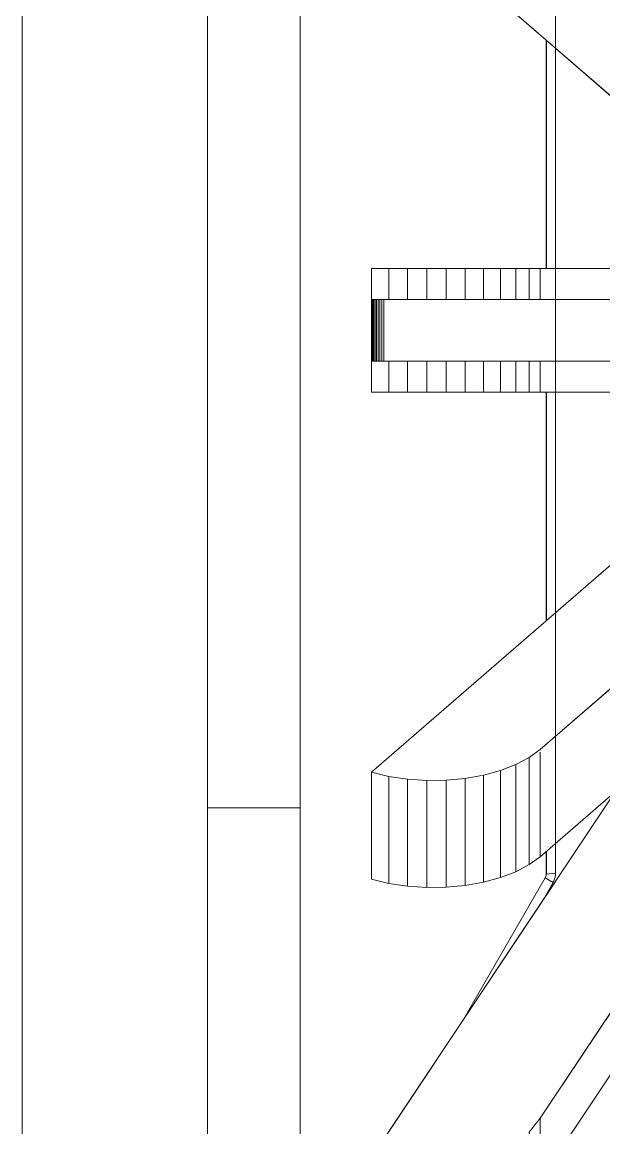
# Model space of a CAD drawing. Header units: centimetres. Extents: x 710 to 12582, y -437 to 1921.
# Drawn here: x 3507.79 to 3515.7, y 162.46 to 177.49 of the extents above; entities that cross this region are included whole.
import ezdxf

# ---------------------------------------------------------------- set-up
doc = ezdxf.new("R2010")
doc.units = ezdxf.units.CM
doc.layers.add('G-IMPT', color=7, linetype='Continuous', lineweight=9)
doc.layers.add('M-EQPM', color=7, linetype='Continuous', lineweight=9)

# ---------------------------------------------------------------- blocks, each defined once
blk = doc.blocks.new('EQ-01-014 - EQ-01-014_dwg_Agrupar_261-1513646-Sección 4')
at = {"layer": 'G-IMPT'}
blk.add_line((3517.356, 175.131), (3512.541, 179.3), dxfattribs=at)
at = {"layer": 'G-IMPT', "flags": 128}
for points in [[(3517.356, 175.131), (3512.541, 179.3), (3512.541, 180.755)], [(3517.356, 175.131), (3519.036, 175.131), (3517.356, 175.131), (3512.541, 179.3), (3512.779, 179.357)]]:
    blk.add_lwpolyline(points, dxfattribs=at)
blk = doc.blocks.new('EQ-01-014 - EQ-01-014_dwg_Agrupar_262-1513647-Sección 4')
at = {"layer": 'G-IMPT'}
for p, q in [((3512.541, 174.136), (3512.779, 174.136)), ((3512.541, 174.136), (3512.541, 172.456)), ((3512.541, 174.136), (3512.779, 174.136)), ((3512.541, 172.456), (3512.541, 174.136)), ((3512.779, 174.136), (3513.031, 174.136)), ((3512.779, 174.136), (3512.779, 173.716)), ((3512.779, 174.136), (3513.031, 174.136)), ((3512.779, 174.136), (3512.779, 173.716)), ((3513.031, 174.136), (3513.293, 174.136)), ((3513.031, 174.136), (3513.031, 173.716)), ((3513.031, 174.136), (3513.293, 174.136)), ((3513.031, 174.136), (3513.031, 173.716)), ((3513.031, 173.716), (3513.031, 174.136)), ((3513.556, 174.136), (3513.293, 174.136)), ((3513.293, 174.136), (3513.293, 173.716)), ((3513.293, 174.136), (3513.556, 174.136)), ((3513.293, 173.716), (3513.293, 174.136)), ((3513.293, 174.136), (3513.556, 174.136)), ((3513.816, 174.136), (3513.556, 174.136)), ((3513.556, 174.136), (3513.556, 173.716)), ((3513.556, 174.136), (3513.816, 174.136)), ((3513.556, 174.136), (3513.556, 173.716)), ((3513.556, 174.136), (3513.556, 173.716)), ((3514.064, 174.136), (3513.816, 174.136)), ((3513.816, 174.136), (3513.816, 173.716)), ((3513.816, 174.136), (3514.064, 174.136)), ((3514.064, 174.136), (3513.816, 174.136)), ((3513.816, 174.136), (3513.816, 173.716)), ((3514.296, 174.136), (3514.064, 174.136)), ((3514.064, 174.136), (3514.064, 173.716)), ((3514.064, 174.136), (3514.296, 174.136)), ((3514.064, 173.716), (3514.064, 174.136)), ((3514.064, 174.136), (3514.064, 173.716)), ((3514.505, 174.136), (3514.296, 174.136)), ((3514.296, 174.136), (3514.296, 173.716)), ((3514.296, 174.136), (3514.505, 174.136)), ((3514.296, 174.136), (3514.296, 173.716)), ((3514.686, 174.136), (3514.505, 174.136)), ((3514.505, 174.136), (3514.505, 173.716)), ((3514.505, 174.136), (3514.686, 174.136)), ((3514.505, 173.716), (3514.505, 174.136)), ((3514.505, 174.136), (3514.686, 174.136)), ((3514.836, 174.136), (3514.686, 174.136)), ((3514.686, 174.136), (3514.686, 173.716)), ((3514.686, 174.136), (3514.836, 174.136)), ((3514.686, 174.136), (3514.686, 173.716)), ((3514.686, 174.136), (3514.686, 173.716)), ((3517.468, 174.136), (3514.836, 174.136)), ((3514.836, 174.136), (3514.836, 173.716)), ((3514.836, 174.136), (3514.836, 173.716)), ((3512.779, 172.876), (3512.779, 172.456)), ((3512.779, 172.876), (3512.779, 172.456)), ((3513.031, 172.876), (3513.031, 172.456)), ((3513.293, 172.876), (3513.293, 172.456)), ((3513.293, 172.456), (3513.293, 172.876)), ((3513.556, 172.876), (3513.556, 172.456)), ((3513.556, 172.876), (3513.556, 172.456)), ((3513.816, 172.876), (3513.816, 172.456)), ((3514.064, 172.876), (3514.064, 172.456)), ((3514.064, 172.876), (3514.064, 172.456)), ((3514.296, 172.876), (3514.296, 172.456)), ((3514.505, 172.876), (3514.505, 172.456)), ((3514.505, 172.456), (3514.505, 172.876)), ((3514.686, 172.876), (3514.686, 172.456)), ((3514.686, 172.876), (3514.686, 172.456)), ((3514.836, 172.876), (3514.836, 172.456)), ((3512.541, 172.456), (3512.779, 172.456)), ((3512.541, 172.456), (3512.779, 172.456)), ((3513.031, 172.456), (3512.779, 172.456)), ((3512.779, 172.456), (3513.031, 172.456)), ((3513.031, 172.456), (3513.293, 172.456)), ((3513.031, 172.456), (3513.293, 172.456)), ((3513.293, 172.456), (3513.556, 172.456)), ((3513.293, 172.456), (3513.556, 172.456)), ((3513.816, 172.456), (3513.556, 172.456)), ((3513.556, 172.456), (3513.816, 172.456)), ((3513.556, 172.456), (3513.816, 172.456)), ((3513.816, 172.456), (3514.064, 172.456)), ((3513.816, 172.456), (3514.064, 172.456)), ((3514.296, 172.456), (3514.064, 172.456)), ((3514.064, 172.456), (3514.296, 172.456)), ((3514.064, 172.456), (3514.296, 172.456)), ((3514.296, 172.456), (3514.505, 172.456)), ((3514.296, 172.456), (3514.505, 172.456)), ((3514.505, 172.456), (3514.686, 172.456)), ((3514.505, 172.456), (3514.686, 172.456)), ((3514.686, 172.456), (3514.836, 172.456)), ((3514.686, 172.456), (3514.836, 172.456)), ((3514.686, 172.456), (3514.836, 172.456)), ((3514.836, 172.456), (3517.468, 172.456))]:
    blk.add_line(p, q, dxfattribs=at)
at = {"layer": 'G-IMPT', "flags": 128}
for points in [[(3512.779, 172.456), (3512.541, 172.456), (3512.541, 174.136), (3512.779, 174.136)], [(3513.031, 174.136), (3512.779, 174.136), (3512.779, 173.716)], [(3513.293, 173.716), (3513.293, 174.136), (3513.031, 174.136)], [(3513.816, 173.716), (3513.816, 174.136), (3513.556, 174.136)], [(3514.296, 173.716), (3514.296, 174.136), (3514.064, 174.136)], [(3514.505, 173.716), (3514.505, 174.136), (3514.296, 174.136)], [(3514.836, 173.716), (3514.836, 174.136), (3514.686, 174.136)], [(3514.836, 174.136), (3517.468, 174.136), (3517.571, 174.136), (3517.702, 174.136), (3517.854, 174.136), (3518.021, 174.136), (3518.196, 174.136), (3518.37, 174.136), (3518.537, 174.136), (3518.689, 174.136), (3518.82, 174.136), (3518.923, 174.136), (3521.556, 174.136), (3521.705, 174.136)], [(3517.468, 173.716), (3517.468, 174.136), (3514.836, 174.136)], [(3512.779, 172.876), (3512.779, 172.456), (3513.031, 172.456)], [(3513.031, 172.456), (3513.293, 172.456), (3513.293, 172.876)], [(3513.556, 172.876), (3513.556, 172.456), (3513.293, 172.456)], [(3513.816, 172.456), (3514.064, 172.456), (3514.064, 172.876)], [(3514.296, 172.456), (3514.505, 172.456), (3514.505, 172.876)], [(3514.686, 172.876), (3514.686, 172.456), (3514.505, 172.456)], [(3514.836, 172.456), (3517.468, 172.456), (3517.468, 172.876)], [(3514.836, 172.456), (3517.468, 172.456), (3517.571, 172.456), (3517.702, 172.456), (3517.854, 172.456), (3518.021, 172.456), (3518.196, 172.456), (3518.37, 172.456), (3518.537, 172.456), (3518.689, 172.456), (3518.82, 172.456), (3518.923, 172.456), (3521.556, 172.456), (3521.705, 172.456)]]:
    blk.add_lwpolyline(points, dxfattribs=at)
for points in [[(3513.031, 172.876), (3513.031, 172.456)], [(3513.816, 172.876), (3513.816, 172.456)], [(3514.296, 172.876), (3514.296, 172.456)], [(3514.836, 172.876), (3514.836, 172.456)]]:
    blk.add_lwpolyline(points, close=True, dxfattribs=at)
blk = doc.blocks.new('EQ-01-014 - EQ-01-014_dwg_Agrupar_263-1513648-Sección 4')
at = {"layer": 'G-IMPT'}
for p, q in [((3512.541, 167.292), (3517.356, 171.461)), ((3517.468, 169.879), (3514.836, 167.599)), ((3514.836, 166.144), (3517.468, 168.424)), ((3514.836, 167.599), (3514.686, 167.49)), ((3514.836, 167.564), (3514.836, 166.144)), ((3514.686, 167.49), (3514.505, 167.395)), ((3514.505, 167.395), (3514.686, 167.49)), ((3514.686, 167.49), (3514.686, 166.036)), ((3512.541, 167.292), (3512.541, 165.837)), ((3512.541, 167.292), (3512.779, 167.235)), ((3514.296, 167.315), (3514.064, 167.252)), ((3514.064, 167.252), (3514.296, 167.315)), ((3514.296, 167.315), (3514.064, 167.252)), ((3514.505, 167.395), (3514.296, 167.315)), ((3514.296, 167.315), (3514.505, 167.395)), ((3514.296, 167.315), (3514.296, 165.86)), ((3514.505, 167.395), (3514.505, 165.94)), ((3512.779, 167.235), (3513.031, 167.197)), ((3512.779, 167.235), (3512.779, 165.78)), ((3512.779, 167.235), (3513.031, 167.197)), ((3513.031, 167.197), (3512.779, 167.235)), ((3513.031, 167.197), (3513.293, 167.18)), ((3513.031, 167.197), (3513.031, 165.743)), ((3513.031, 167.197), (3513.293, 167.18)), ((3513.556, 167.184), (3513.293, 167.18)), ((3513.293, 167.18), (3513.556, 167.184)), ((3513.293, 167.18), (3513.556, 167.184)), ((3513.293, 167.18), (3513.293, 165.725)), ((3513.816, 167.208), (3513.556, 167.184)), ((3513.556, 167.184), (3513.816, 167.208)), ((3513.556, 167.184), (3513.556, 165.729)), ((3514.064, 167.252), (3513.816, 167.208)), ((3513.816, 167.208), (3514.064, 167.252)), ((3514.064, 167.252), (3513.816, 167.208)), ((3513.816, 167.208), (3513.816, 165.753)), ((3514.064, 167.252), (3514.064, 165.797)), ((3514.836, 166.144), (3514.686, 166.036)), ((3514.296, 165.86), (3514.505, 165.94)), ((3514.505, 165.94), (3514.686, 166.036)), ((3512.541, 165.837), (3512.779, 165.78)), ((3513.031, 165.743), (3512.779, 165.78)), ((3513.816, 165.753), (3514.064, 165.797)), ((3514.296, 165.86), (3514.064, 165.797)), ((3513.031, 165.743), (3513.293, 165.725)), ((3513.293, 165.725), (3513.556, 165.729)), ((3513.816, 165.753), (3513.556, 165.729))]:
    blk.add_line(p, q, dxfattribs=at)
at = {"layer": 'G-IMPT', "flags": 128}
for points in [[(3523.613, 167.235), (3523.851, 167.292), (3519.036, 171.461), (3517.356, 171.461), (3512.541, 167.292), (3512.779, 167.235)], [(3512.541, 165.837), (3512.541, 167.292), (3517.356, 171.461)], [(3514.836, 167.599), (3517.468, 169.879), (3517.571, 169.95), (3517.702, 170.009), (3517.854, 170.053), (3518.021, 170.08), (3518.196, 170.089), (3518.37, 170.08), (3518.537, 170.053), (3518.689, 170.009), (3518.82, 169.95), (3518.923, 169.879), (3521.556, 167.599), (3521.705, 167.49), (3521.705, 166.036), (3521.886, 165.94), (3521.886, 167.395)], [(3514.836, 167.599), (3514.686, 167.49), (3514.686, 166.036), (3514.836, 166.144), (3517.468, 168.424), (3517.468, 169.879), (3514.836, 167.599)], [(3512.541, 165.837), (3512.779, 165.78), (3513.031, 165.743), (3513.293, 165.725), (3513.556, 165.729), (3513.816, 165.753), (3514.064, 165.797), (3514.296, 165.86), (3514.505, 165.94), (3514.686, 166.036), (3514.836, 166.144), (3517.468, 168.424)], [(3514.505, 167.395), (3514.686, 167.49), (3514.836, 167.599)], [(3514.686, 167.49), (3514.686, 166.036), (3514.505, 165.94), (3514.505, 167.395)], [(3512.779, 167.235), (3512.779, 165.78), (3512.541, 165.837), (3512.541, 167.292), (3512.779, 167.235)], [(3514.064, 167.252), (3514.064, 165.797), (3514.296, 165.86), (3514.505, 165.94), (3514.505, 167.395), (3514.296, 167.315)], [(3512.779, 167.235), (3512.779, 165.78), (3513.031, 165.743), (3513.293, 165.725), (3513.293, 167.18), (3513.031, 167.197)], [(3513.556, 167.184), (3513.556, 165.729), (3513.293, 165.725), (3513.293, 167.18)], [(3513.556, 167.184), (3513.556, 165.729), (3513.816, 165.753), (3514.064, 165.797), (3514.064, 167.252)], [(3513.816, 167.208), (3513.816, 165.753), (3513.816, 167.208), (3513.556, 167.184)]]:
    blk.add_lwpolyline(points, dxfattribs=at)
for points in [[(3514.836, 167.564), (3514.836, 166.144)], [(3514.296, 167.315), (3514.296, 165.86)], [(3513.031, 167.197), (3513.031, 165.743)]]:
    blk.add_lwpolyline(points, close=True, dxfattribs=at)
blk = doc.blocks.new('EQ-01-014 - EQ-01-014_dwg_Agrupar_264-1513649-Sección 4')
at = {"layer": 'G-IMPT'}
for p, q in [((3515.854, 167.026), (3512.541, 162.056)), ((3514.836, 162.589), (3517.468, 166.537)), ((3517.468, 166.537), (3514.836, 162.589)), ((3514.836, 161.749), (3517.468, 165.697)), ((3514.686, 162.4), (3514.836, 162.589)), ((3514.686, 162.4), (3514.836, 162.589)), ((3514.836, 162.589), (3514.686, 162.4)), ((3514.836, 162.589), (3514.836, 161.749))]:
    blk.add_line(p, q, dxfattribs=at)
at = {"layer": 'G-IMPT', "flags": 128}
for points in [[(3515.854, 167.026), (3512.541, 162.056), (3512.779, 161.958)], [(3512.541, 161.216), (3512.541, 162.056), (3515.854, 167.026)], [(3514.836, 162.589), (3517.468, 166.537), (3517.571, 166.66), (3517.702, 166.762), (3517.854, 166.838), (3518.021, 166.885), (3518.196, 166.901), (3518.37, 166.885), (3518.537, 166.838), (3518.689, 166.762), (3518.82, 166.66), (3518.923, 166.537), (3521.556, 162.589)], [(3514.686, 162.4), (3514.686, 161.56), (3514.836, 161.749), (3517.468, 165.697), (3517.468, 166.537)], [(3514.836, 161.749), (3517.468, 165.697)]]:
    blk.add_lwpolyline(points, dxfattribs=at)
blk.add_lwpolyline([(3514.836, 162.589), (3514.836, 161.749)], close=True, dxfattribs=at)
blk = doc.blocks.new('EQ-01-014 - EQ-01-014_dwg_Agrupar_469-1513654-Sección 4')
at = {"layer": 'G-IMPT'}
for p, q in [((3507.791, 94.42), (3507.791, 186.76)), ((3507.791, 94.42), (3507.791, 186.76)), ((3514.919, 174.136), (3514.919, 177.241)), ((3514.919, 174.136), (3514.919, 177.24)), ((3514.92, 177.24), (3514.92, 174.136)), ((3515.046, 177.131), (3515.046, 174.136)), ((3515.046, 174.136), (3515.046, 177.131)), ((3515.046, 177.131), (3515.046, 174.136)), ((3514.919, 169.351), (3514.919, 172.456)), ((3514.919, 169.351), (3514.919, 172.456)), ((3514.92, 172.456), (3514.92, 169.352)), ((3515.046, 172.456), (3515.046, 169.461)), ((3515.046, 169.461), (3515.046, 172.456)), ((3515.046, 172.456), (3515.046, 169.461)), ((3514.919, 165.905), (3514.919, 166.216)), ((3514.92, 166.217), (3514.92, 165.918)), ((3515.046, 166.326), (3515.046, 165.918)), ((3515.046, 165.918), (3515.046, 166.326)), ((3515.046, 166.326), (3515.046, 165.918)), ((3514.919, 165.905), (3515.046, 165.918)), ((3514.919, 165.905), (3514.92, 165.918)), ((3515.046, 165.918), (3515.044, 165.892)), ((3513.798, 163.942), (3514.903, 165.855)), ((3513.798, 163.942), (3514.903, 165.855)), ((3513.798, 163.942), (3514.903, 165.855)), ((3515.012, 165.792), (3514.884, 165.571)), ((3515.012, 165.792), (3514.884, 165.571)), ((3514.903, 165.855), (3514.913, 165.88)), ((3514.903, 165.855), (3514.909, 165.867)), ((3514.903, 165.855), (3515.012, 165.792)), ((3514.913, 165.88), (3514.917, 165.892)), ((3515.012, 165.792), (3515.024, 165.816)), ((3515.024, 165.816), (3515.033, 165.841)), ((3515.033, 165.841), (3515.024, 165.816)), ((3515.04, 165.866), (3515.033, 165.841)), ((3515.033, 165.841), (3515.04, 165.866)), ((3515.04, 165.866), (3515.044, 165.892)), ((3515.044, 165.892), (3515.04, 165.866))]:
    blk.add_line(p, q, dxfattribs=at)
at = {"layer": 'G-IMPT', "flags": 128}
for points in [[(3510.311, 186.76), (3507.791, 186.76), (3507.791, 94.42)], [(3515.046, 180.266), (3515.046, 180.674), (3515.044, 180.7), (3515.044, 165.892)], [(3514.917, 165.892), (3514.919, 165.905), (3514.919, 166.216)], [(3515.024, 165.816), (3515.012, 165.792), (3514.884, 165.571)], [(3514.915, 165.883), (3514.913, 165.88), (3514.909, 165.867), (3514.91, 165.871)]]:
    blk.add_lwpolyline(points, dxfattribs=at)
blk = doc.blocks.new('EQ-01-014 - EQ-01-014_dwg_Agrupar_271-1513656-Sección 4')
at = {"layer": 'G-IMPT'}
for p, q in [((3510.311, 166.81), (3510.311, 179.83)), ((3511.571, 166.81), (3511.571, 179.83)), ((3510.311, 159.88), (3510.311, 166.81)), ((3511.571, 166.81), (3510.311, 166.81)), ((3510.311, 159.88), (3510.311, 166.81)), ((3510.311, 166.81), (3511.571, 166.81)), ((3511.571, 166.81), (3511.571, 159.88)), ((3511.571, 166.81), (3511.571, 159.88))]:
    blk.add_line(p, q, dxfattribs=at)
at = {"layer": 'G-IMPT', "flags": 128}
for points in [[(3511.571, 179.83), (3511.571, 166.81), (3510.311, 166.81), (3510.311, 179.83)], [(3510.311, 166.81), (3510.311, 179.83), (3511.571, 179.83), (3511.571, 166.81)], [(3511.571, 166.81), (3511.571, 159.88), (3510.311, 159.88), (3510.311, 166.81)]]:
    blk.add_lwpolyline(points, dxfattribs=at)
blk = doc.blocks.new('EQ-01-014 - EQ-01-014_dwg_Agrupar_272-1513657-Sección 4')
at = {"layer": 'G-IMPT'}
for p, q in [((3512.541, 173.716), (3512.709, 173.716)), ((3512.541, 173.716), (3512.543, 173.716)), ((3512.541, 173.716), (3512.709, 173.716)), ((3512.541, 173.716), (3512.543, 173.716)), ((3512.541, 173.716), (3512.541, 172.876)), ((3512.541, 173.716), (3512.541, 172.876)), ((3512.541, 173.716), (3512.541, 172.876)), ((3512.549, 173.716), (3512.543, 173.716)), ((3512.549, 173.716), (3512.543, 173.716)), ((3512.543, 172.876), (3512.543, 173.716)), ((3512.543, 172.876), (3512.543, 173.716)), ((3512.559, 173.716), (3512.549, 173.716)), ((3512.549, 173.716), (3512.559, 173.716)), ((3512.549, 173.716), (3512.549, 172.876)), ((3512.549, 173.716), (3512.549, 172.876)), ((3512.559, 173.716), (3512.573, 173.716)), ((3512.559, 173.716), (3512.573, 173.716)), ((3512.559, 173.716), (3512.559, 172.876)), ((3512.559, 173.716), (3512.559, 172.876)), ((3512.59, 173.716), (3512.573, 173.716)), ((3512.59, 173.716), (3512.573, 173.716)), ((3512.573, 172.876), (3512.573, 173.716)), ((3512.573, 172.876), (3512.573, 173.716)), ((3512.59, 173.716), (3512.61, 173.716)), ((3512.59, 173.716), (3512.61, 173.716)), ((3512.59, 173.716), (3512.59, 172.876)), ((3512.59, 173.716), (3512.59, 172.876)), ((3512.632, 173.716), (3512.61, 173.716)), ((3512.61, 173.716), (3512.632, 173.716)), ((3512.61, 172.876), (3512.61, 173.716)), ((3512.61, 173.716), (3512.61, 172.876)), ((3512.657, 173.716), (3512.632, 173.716)), ((3512.632, 173.716), (3512.657, 173.716)), ((3512.632, 172.876), (3512.632, 173.716)), ((3512.632, 172.876), (3512.632, 173.716)), ((3512.657, 173.716), (3512.682, 173.716)), ((3512.657, 173.716), (3512.682, 173.716)), ((3512.657, 173.716), (3512.657, 172.876)), ((3512.657, 172.876), (3512.657, 173.716)), ((3512.709, 173.716), (3512.682, 173.716)), ((3512.709, 173.716), (3512.682, 173.716)), ((3512.682, 172.876), (3512.682, 173.716)), ((3512.682, 173.716), (3512.682, 172.876)), ((3512.709, 173.716), (3523.683, 173.716)), ((3512.709, 173.716), (3512.709, 172.876)), ((3512.709, 172.876), (3512.541, 172.876)), ((3512.543, 172.876), (3512.541, 172.876)), ((3512.541, 172.876), (3512.543, 172.876)), ((3512.541, 172.876), (3512.709, 172.876)), ((3512.549, 172.876), (3512.543, 172.876)), ((3512.543, 172.876), (3512.549, 172.876)), ((3512.559, 172.876), (3512.549, 172.876)), ((3512.549, 172.876), (3512.559, 172.876)), ((3512.573, 172.876), (3512.559, 172.876)), ((3512.559, 172.876), (3512.573, 172.876)), ((3512.59, 172.876), (3512.573, 172.876)), ((3512.573, 172.876), (3512.59, 172.876)), ((3512.61, 172.876), (3512.59, 172.876)), ((3512.59, 172.876), (3512.61, 172.876)), ((3512.632, 172.876), (3512.61, 172.876)), ((3512.632, 172.876), (3512.61, 172.876)), ((3512.657, 172.876), (3512.632, 172.876)), ((3512.632, 172.876), (3512.657, 172.876)), ((3512.682, 172.876), (3512.657, 172.876)), ((3512.657, 172.876), (3512.682, 172.876)), ((3512.709, 172.876), (3512.682, 172.876)), ((3512.709, 172.876), (3512.682, 172.876)), ((3512.709, 172.876), (3523.683, 172.876)), ((3512.709, 172.876), (3523.683, 172.876))]:
    blk.add_line(p, q, dxfattribs=at)
at = {"layer": 'G-IMPT', "flags": 128}
for points in [[(3512.541, 172.876), (3512.543, 172.876), (3512.543, 173.716), (3512.541, 173.716)], [(3512.709, 172.876), (3512.682, 172.876), (3512.682, 173.716), (3512.709, 173.716)], [(3512.709, 173.716), (3512.709, 172.876), (3512.709, 173.716), (3523.683, 173.716), (3523.683, 172.876), (3512.709, 172.876), (3512.682, 172.876), (3512.682, 173.716), (3512.709, 173.716), (3523.683, 173.716), (3523.683, 172.876), (3523.709, 172.876), (3523.709, 173.716), (3523.683, 173.716)]]:
    blk.add_lwpolyline(points, dxfattribs=at)
for points in [[(3512.541, 173.716), (3512.541, 172.876), (3512.543, 172.876), (3512.543, 173.716)], [(3512.541, 173.716), (3512.541, 172.876)], [(3512.543, 173.716), (3512.543, 172.876), (3512.549, 172.876), (3512.549, 173.716)], [(3512.549, 173.716), (3512.559, 173.716), (3512.559, 172.876), (3512.549, 172.876), (3512.549, 173.716), (3512.543, 173.716), (3512.543, 172.876), (3512.549, 172.876)], [(3512.559, 173.716), (3512.549, 173.716), (3512.549, 172.876), (3512.559, 172.876), (3512.559, 173.716), (3512.573, 173.716), (3512.573, 172.876), (3512.559, 172.876)], [(3512.573, 173.716), (3512.573, 172.876), (3512.559, 172.876), (3512.559, 173.716)], [(3512.573, 173.716), (3512.573, 172.876), (3512.59, 172.876), (3512.59, 173.716), (3512.61, 173.716), (3512.61, 172.876), (3512.59, 172.876), (3512.59, 173.716)], [(3512.61, 173.716), (3512.61, 172.876), (3512.59, 172.876), (3512.59, 173.716), (3512.573, 173.716), (3512.573, 172.876), (3512.59, 172.876), (3512.59, 173.716)], [(3512.61, 173.716), (3512.61, 172.876), (3512.632, 172.876), (3512.632, 173.716)], [(3512.632, 173.716), (3512.657, 173.716), (3512.657, 172.876), (3512.632, 172.876), (3512.632, 173.716), (3512.61, 173.716), (3512.61, 172.876), (3512.632, 172.876)], [(3512.657, 173.716), (3512.632, 173.716), (3512.632, 172.876), (3512.657, 172.876), (3512.657, 173.716), (3512.682, 173.716), (3512.682, 172.876), (3512.657, 172.876)], [(3512.682, 173.716), (3512.682, 172.876), (3512.657, 172.876), (3512.657, 173.716)]]:
    blk.add_lwpolyline(points, close=True, dxfattribs=at)
blk = doc.blocks.new('EQ-01-014 - EQ-01-014_dwg_037_BAADER142_dwg-1513658-Sección 4')
for name in ['EQ-01-014 - EQ-01-014_dwg_Agrupar_469-1513654-Sección 4', 'EQ-01-014 - EQ-01-014_dwg_Agrupar_271-1513656-Sección 4', 'EQ-01-014 - EQ-01-014_dwg_Agrupar_261-1513646-Sección 4', 'EQ-01-014 - EQ-01-014_dwg_Agrupar_262-1513647-Sección 4', 'EQ-01-014 - EQ-01-014_dwg_Agrupar_272-1513657-Sección 4', 'EQ-01-014 - EQ-01-014_dwg_Agrupar_263-1513648-Sección 4', 'EQ-01-014 - EQ-01-014_dwg_Agrupar_264-1513649-Sección 4']:
    blk.add_blockref(name, (0, 0))
blk = doc.blocks.new('EQ-01-014 - EQ-01-014_dwg-1513439-Sección 4')
blk.add_blockref('EQ-01-014 - EQ-01-014_dwg_037_BAADER142_dwg-1513658-Sección 4', (0, 0))
blk = doc.blocks.new('EQ-01-014 - EQ-01-014-1494185-Sección 4')
blk.add_blockref('EQ-01-014 - EQ-01-014_dwg-1513439-Sección 4', (0, 0))
blk = doc.blocks.new('PQ_RVR_MEP-01_ZZ_ZZ_MO_T_A_rvt-1-Sección 4')
at = {"layer": 'M-EQPM', "color": 136, "lineweight": 9, "true_color": 0x007f7f}
blk.add_blockref('EQ-01-014 - EQ-01-014-1494185-Sección 4', (0, 0), dxfattribs=at)

msp = doc.modelspace()

# ---------------------------------------------------------------- block references
at = {"lineweight": 5}
msp.add_blockref('PQ_RVR_MEP-01_ZZ_ZZ_MO_T_A_rvt-1-Sección 4', (0, 0), dxfattribs=at)

doc.saveas('drawing.dxf')
